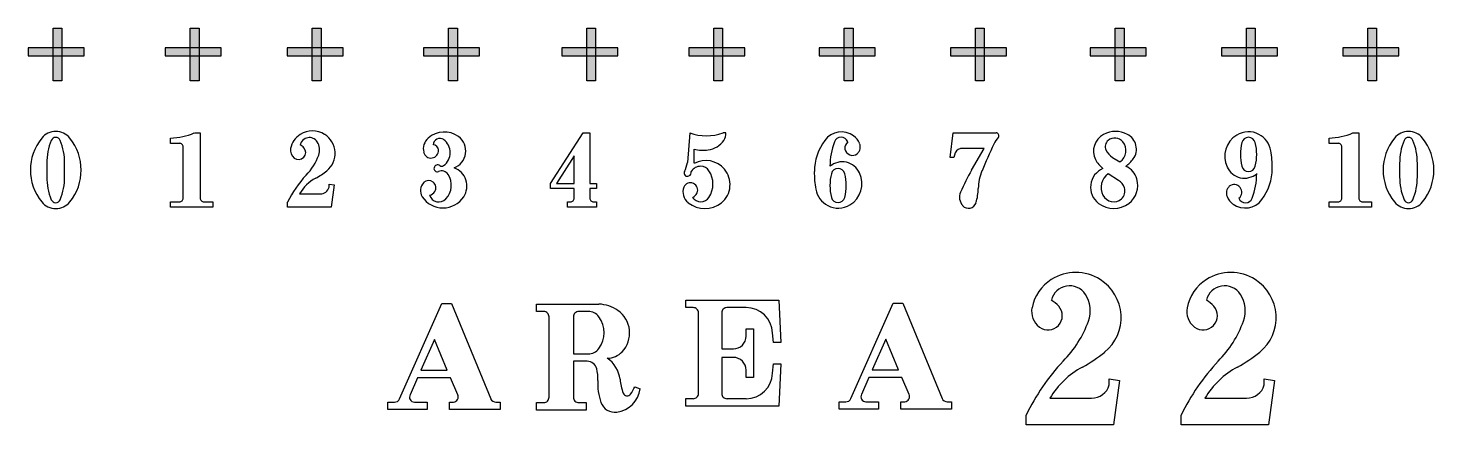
# Model space of a CAD drawing. Extents: x -30826 to 38793, y -30114 to 48793.
# Drawn here: x 17987 to 37897, y -10992 to -5374 of the extents above; entities that cross this region are included whole.
import ezdxf

# ---------------------------------------------------------------- set-up
doc = ezdxf.new("R2010")
doc.units = 13
doc.layers.add('APS_GEOMETRY', color=7, linetype='Continuous')
pattern_1 = [(0, (53299.803, 22505.697), (0, 8.4670712), [6.15787, -2.3092012]), (90, (53299.803, 22505.697), (-8.4670712, 5e-16), [6.15787, -2.3092012])]
pattern_2 = [(0, (55243.534, 22505.697), (0, 8.4670712), [6.15787, -2.3092012]), (90, (55243.534, 22505.697), (-8.4670712, 5e-16), [6.15787, -2.3092012])]
pattern_3 = [(0, (56970.486, 22505.697), (0, 8.4670712), [6.15787, -2.3092012]), (90, (56970.486, 22505.697), (-8.4670712, 5e-16), [6.15787, -2.3092012])]
pattern_4 = [(0, (58902.442, 22505.697), (0, 8.4670712), [6.15787, -2.3092012]), (90, (58902.442, 22505.697), (-8.4670712, 5e-16), [6.15787, -2.3092012])]
pattern_5 = [(0, (60858.639, 22505.697), (0, 8.4670712), [6.15787, -2.3092012]), (90, (60858.639, 22505.697), (-8.4670712, 5e-16), [6.15787, -2.3092012])]
pattern_6 = [(0, (62657.62, 22505.697), (0, 8.4670712), [6.15787, -2.3092012]), (90, (62657.62, 22505.697), (-8.4670712, 5e-16), [6.15787, -2.3092012])]
pattern_7 = [(0, (64505.0815, 22505.697), (0, 8.4670712), [6.15787, -2.3092012]), (90, (64505.0815, 22505.697), (-8.4670712, 5e-16), [6.15787, -2.3092012])]
pattern_8 = [(0, (66364.317, 22505.697), (0, 8.4670712), [6.15787, -2.3092012]), (90, (66364.317, 22505.697), (-8.4670712, 5e-16), [6.15787, -2.3092012])]
pattern_9 = [(0, (68344.408, 22505.697), (0, 8.4670712), [6.15787, -2.3092012]), (90, (68344.408, 22505.697), (-8.4670712, 5e-16), [6.15787, -2.3092012])]
pattern_10 = [(0, (70203.643, 22505.697), (0, 8.4670712), [6.15787, -2.3092012]), (90, (70203.643, 22505.697), (-8.4670712, 5e-16), [6.15787, -2.3092012])]
pattern_11 = [(0, (71920.117, 22505.697), (0, 8.4670712), [6.15787, -2.3092012]), (90, (71920.117, 22505.697), (-8.4670712, 5e-16), [6.15787, -2.3092012])]

msp = doc.modelspace()

# ---------------------------------------------------------------- hatches: boundary and pattern name
at = {"true_color": 0xffffff}
h = msp.add_hatch(dxfattribs=at)
h.set_pattern_fill('ANGLE', scale=1.212179)
h.set_pattern_definition(pattern_1)
h.paths.add_polyline_path([(18779, -5654), (18465, -5654), (18465, -5766), (18779, -5766)])
h.paths.add_polyline_path([(18465, -5654), (18340, -5654), (18340, -5766), (18465, -5766)])
h.paths.add_polyline_path([(18340, -5654), (17987, -5654), (17987, -5766), (18340, -5766)])
h.paths.add_polyline_path([(18465, -5766), (18340, -5766), (18340, -6119), (18465, -6119)])
h.paths.add_polyline_path([(18465, -5374), (18340, -5374), (18340, -5654), (18465, -5654)])
h = msp.add_hatch(dxfattribs=at)
h.set_pattern_fill('ANGLE', scale=1.212179)
h.set_pattern_definition(pattern_1)
h.paths.add_polyline_path([(18779, -5654), (18465, -5654), (18465, -5766), (18779, -5766)])
h.paths.add_polyline_path([(18465, -5654), (18340, -5654), (18340, -5766), (18465, -5766)])
h.paths.add_polyline_path([(18340, -5654), (17987, -5654), (17987, -5766), (18340, -5766)])
h.paths.add_polyline_path([(18465, -5766), (18340, -5766), (18340, -6119), (18465, -6119)])
h.paths.add_polyline_path([(18465, -5374), (18340, -5374), (18340, -5654), (18465, -5654)])
h = msp.add_hatch(dxfattribs=at)
h.set_pattern_fill('ANGLE', scale=1.212179)
h.set_pattern_definition(pattern_2)
h.paths.add_polyline_path([(20723, -5654), (20408, -5654), (20408, -5766), (20723, -5766)])
h.paths.add_polyline_path([(20408, -5654), (20284, -5654), (20284, -5766), (20408, -5766)])
h.paths.add_polyline_path([(20284, -5654), (19930, -5654), (19930, -5766), (20284, -5766)])
h.paths.add_polyline_path([(20408, -5766), (20284, -5766), (20284, -6119), (20408, -6119)])
h.paths.add_polyline_path([(20408, -5374), (20284, -5374), (20284, -5654), (20408, -5654)])
h = msp.add_hatch(dxfattribs=at)
h.set_pattern_fill('ANGLE', scale=1.212179)
h.set_pattern_definition(pattern_2)
h.paths.add_polyline_path([(20723, -5654), (20408, -5654), (20408, -5766), (20723, -5766)])
h.paths.add_polyline_path([(20408, -5654), (20284, -5654), (20284, -5766), (20408, -5766)])
h.paths.add_polyline_path([(20284, -5654), (19930, -5654), (19930, -5766), (20284, -5766)])
h.paths.add_polyline_path([(20408, -5766), (20284, -5766), (20284, -6119), (20408, -6119)])
h.paths.add_polyline_path([(20408, -5374), (20284, -5374), (20284, -5654), (20408, -5654)])
h = msp.add_hatch(dxfattribs=at)
h.set_pattern_fill('ANGLE', scale=1.212179)
h.set_pattern_definition(pattern_3)
h.paths.add_polyline_path([(22450, -5654), (22135, -5654), (22135, -5766), (22450, -5766)])
h.paths.add_polyline_path([(22135, -5654), (22011, -5654), (22011, -5766), (22135, -5766)])
h.paths.add_polyline_path([(22011, -5654), (21657, -5654), (21657, -5766), (22011, -5766)])
h.paths.add_polyline_path([(22135, -5766), (22011, -5766), (22011, -6119), (22135, -6119)])
h.paths.add_polyline_path([(22135, -5374), (22011, -5374), (22011, -5654), (22135, -5654)])
h = msp.add_hatch(dxfattribs=at)
h.set_pattern_fill('ANGLE', scale=1.212179)
h.set_pattern_definition(pattern_3)
h.paths.add_polyline_path([(22450, -5654), (22135, -5654), (22135, -5766), (22450, -5766)])
h.paths.add_polyline_path([(22135, -5654), (22011, -5654), (22011, -5766), (22135, -5766)])
h.paths.add_polyline_path([(22011, -5654), (21657, -5654), (21657, -5766), (22011, -5766)])
h.paths.add_polyline_path([(22135, -5766), (22011, -5766), (22011, -6119), (22135, -6119)])
h.paths.add_polyline_path([(22135, -5374), (22011, -5374), (22011, -5654), (22135, -5654)])
h = msp.add_hatch(dxfattribs=at)
h.set_pattern_fill('ANGLE', scale=1.212179)
h.set_pattern_definition(pattern_4)
h.paths.add_polyline_path([(24382, -5654), (24067, -5654), (24067, -5766), (24382, -5766)])
h.paths.add_polyline_path([(24067, -5654), (23943, -5654), (23943, -5766), (24067, -5766)])
h.paths.add_polyline_path([(23943, -5654), (23589, -5654), (23589, -5766), (23943, -5766)])
h.paths.add_polyline_path([(24067, -5766), (23943, -5766), (23943, -6119), (24067, -6119)])
h.paths.add_polyline_path([(24067, -5374), (23943, -5374), (23943, -5654), (24067, -5654)])
h = msp.add_hatch(dxfattribs=at)
h.set_pattern_fill('ANGLE', scale=1.212179)
h.set_pattern_definition(pattern_4)
h.paths.add_polyline_path([(24382, -5654), (24067, -5654), (24067, -5766), (24382, -5766)])
h.paths.add_polyline_path([(24067, -5654), (23943, -5654), (23943, -5766), (24067, -5766)])
h.paths.add_polyline_path([(23943, -5654), (23589, -5654), (23589, -5766), (23943, -5766)])
h.paths.add_polyline_path([(24067, -5766), (23943, -5766), (23943, -6119), (24067, -6119)])
h.paths.add_polyline_path([(24067, -5374), (23943, -5374), (23943, -5654), (24067, -5654)])
h = msp.add_hatch(dxfattribs=at)
h.set_pattern_fill('ANGLE', scale=1.212179)
h.set_pattern_definition(pattern_5)
h.paths.add_polyline_path([(26338, -5654), (26023, -5654), (26023, -5766), (26338, -5766)])
h.paths.add_polyline_path([(26023, -5654), (25899, -5654), (25899, -5766), (26023, -5766)])
h.paths.add_polyline_path([(25899, -5654), (25546, -5654), (25546, -5766), (25899, -5766)])
h.paths.add_polyline_path([(26023, -5766), (25899, -5766), (25899, -6119), (26023, -6119)])
h.paths.add_polyline_path([(26023, -5374), (25899, -5374), (25899, -5654), (26023, -5654)])
h = msp.add_hatch(dxfattribs=at)
h.set_pattern_fill('ANGLE', scale=1.212179)
h.set_pattern_definition(pattern_5)
h.paths.add_polyline_path([(26338, -5654), (26023, -5654), (26023, -5766), (26338, -5766)])
h.paths.add_polyline_path([(26023, -5654), (25899, -5654), (25899, -5766), (26023, -5766)])
h.paths.add_polyline_path([(25899, -5654), (25546, -5654), (25546, -5766), (25899, -5766)])
h.paths.add_polyline_path([(26023, -5766), (25899, -5766), (25899, -6119), (26023, -6119)])
h.paths.add_polyline_path([(26023, -5374), (25899, -5374), (25899, -5654), (26023, -5654)])
h = msp.add_hatch(dxfattribs=at)
h.set_pattern_fill('ANGLE', scale=1.212179)
h.set_pattern_definition(pattern_6)
h.paths.add_polyline_path([(28137, -5654), (27822, -5654), (27822, -5766), (28137, -5766)])
h.paths.add_polyline_path([(27822, -5654), (27698, -5654), (27698, -5766), (27822, -5766)])
h.paths.add_polyline_path([(27698, -5654), (27345, -5654), (27345, -5766), (27698, -5766)])
h.paths.add_polyline_path([(27822, -5766), (27698, -5766), (27698, -6119), (27822, -6119)])
h.paths.add_polyline_path([(27822, -5374), (27698, -5374), (27698, -5654), (27822, -5654)])
h = msp.add_hatch(dxfattribs=at)
h.set_pattern_fill('ANGLE', scale=1.212179)
h.set_pattern_definition(pattern_6)
h.paths.add_polyline_path([(28137, -5654), (27822, -5654), (27822, -5766), (28137, -5766)])
h.paths.add_polyline_path([(27822, -5654), (27698, -5654), (27698, -5766), (27822, -5766)])
h.paths.add_polyline_path([(27698, -5654), (27345, -5654), (27345, -5766), (27698, -5766)])
h.paths.add_polyline_path([(27822, -5766), (27698, -5766), (27698, -6119), (27822, -6119)])
h.paths.add_polyline_path([(27822, -5374), (27698, -5374), (27698, -5654), (27822, -5654)])
h = msp.add_hatch(dxfattribs=at)
h.set_pattern_fill('ANGLE', scale=1.212179)
h.set_pattern_definition(pattern_7)
h.paths.add_polyline_path([(29984, -5654), (29670, -5654), (29670, -5766), (29984, -5766)])
h.paths.add_polyline_path([(29670, -5654), (29545, -5654), (29545, -5766), (29670, -5766)])
h.paths.add_polyline_path([(29545, -5654), (29192, -5654), (29192, -5766), (29545, -5766)])
h.paths.add_polyline_path([(29670, -5766), (29545, -5766), (29545, -6119), (29670, -6119)])
h.paths.add_polyline_path([(29670, -5374), (29545, -5374), (29545, -5654), (29670, -5654)])
h = msp.add_hatch(dxfattribs=at)
h.set_pattern_fill('ANGLE', scale=1.212179)
h.set_pattern_definition(pattern_7)
h.paths.add_polyline_path([(29984, -5654), (29670, -5654), (29670, -5766), (29984, -5766)])
h.paths.add_polyline_path([(29670, -5654), (29545, -5654), (29545, -5766), (29670, -5766)])
h.paths.add_polyline_path([(29545, -5654), (29192, -5654), (29192, -5766), (29545, -5766)])
h.paths.add_polyline_path([(29670, -5766), (29545, -5766), (29545, -6119), (29670, -6119)])
h.paths.add_polyline_path([(29670, -5374), (29545, -5374), (29545, -5654), (29670, -5654)])
h = msp.add_hatch(dxfattribs=at)
h.set_pattern_fill('ANGLE', scale=1.212179)
h.set_pattern_definition(pattern_8)
h.paths.add_polyline_path([(31844, -5654), (31529, -5654), (31529, -5766), (31844, -5766)])
h.paths.add_polyline_path([(31529, -5654), (31404, -5654), (31404, -5766), (31529, -5766)])
h.paths.add_polyline_path([(31404, -5654), (31051, -5654), (31051, -5766), (31404, -5766)])
h.paths.add_polyline_path([(31529, -5766), (31404, -5766), (31404, -6119), (31529, -6119)])
h.paths.add_polyline_path([(31529, -5374), (31404, -5374), (31404, -5654), (31529, -5654)])
h = msp.add_hatch(dxfattribs=at)
h.set_pattern_fill('ANGLE', scale=1.212179)
h.set_pattern_definition(pattern_8)
h.paths.add_polyline_path([(31844, -5654), (31529, -5654), (31529, -5766), (31844, -5766)])
h.paths.add_polyline_path([(31529, -5654), (31404, -5654), (31404, -5766), (31529, -5766)])
h.paths.add_polyline_path([(31404, -5654), (31051, -5654), (31051, -5766), (31404, -5766)])
h.paths.add_polyline_path([(31529, -5766), (31404, -5766), (31404, -6119), (31529, -6119)])
h.paths.add_polyline_path([(31529, -5374), (31404, -5374), (31404, -5654), (31529, -5654)])
h = msp.add_hatch(dxfattribs=at)
h.set_pattern_fill('ANGLE', scale=1.212179)
h.set_pattern_definition(pattern_9)
h.paths.add_polyline_path([(33824, -5654), (33509, -5654), (33509, -5766), (33824, -5766)])
h.paths.add_polyline_path([(33509, -5654), (33385, -5654), (33385, -5766), (33509, -5766)])
h.paths.add_polyline_path([(33385, -5654), (33031, -5654), (33031, -5766), (33385, -5766)])
h.paths.add_polyline_path([(33509, -5766), (33385, -5766), (33385, -6119), (33509, -6119)])
h.paths.add_polyline_path([(33509, -5374), (33385, -5374), (33385, -5654), (33509, -5654)])
h = msp.add_hatch(dxfattribs=at)
h.set_pattern_fill('ANGLE', scale=1.212179)
h.set_pattern_definition(pattern_9)
h.paths.add_polyline_path([(33824, -5654), (33509, -5654), (33509, -5766), (33824, -5766)])
h.paths.add_polyline_path([(33509, -5654), (33385, -5654), (33385, -5766), (33509, -5766)])
h.paths.add_polyline_path([(33385, -5654), (33031, -5654), (33031, -5766), (33385, -5766)])
h.paths.add_polyline_path([(33509, -5766), (33385, -5766), (33385, -6119), (33509, -6119)])
h.paths.add_polyline_path([(33509, -5374), (33385, -5374), (33385, -5654), (33509, -5654)])
h = msp.add_hatch(dxfattribs=at)
h.set_pattern_fill('ANGLE', scale=1.212179)
h.set_pattern_definition(pattern_10)
h.paths.add_polyline_path([(35683, -5654), (35368, -5654), (35368, -5766), (35683, -5766)])
h.paths.add_polyline_path([(35368, -5654), (35244, -5654), (35244, -5766), (35368, -5766)])
h.paths.add_polyline_path([(35244, -5654), (34891, -5654), (34891, -5766), (35244, -5766)])
h.paths.add_polyline_path([(35368, -5766), (35244, -5766), (35244, -6119), (35368, -6119)])
h.paths.add_polyline_path([(35368, -5374), (35244, -5374), (35244, -5654), (35368, -5654)])
h = msp.add_hatch(dxfattribs=at)
h.set_pattern_fill('ANGLE', scale=1.212179)
h.set_pattern_definition(pattern_10)
h.paths.add_polyline_path([(35683, -5654), (35368, -5654), (35368, -5766), (35683, -5766)])
h.paths.add_polyline_path([(35368, -5654), (35244, -5654), (35244, -5766), (35368, -5766)])
h.paths.add_polyline_path([(35244, -5654), (34891, -5654), (34891, -5766), (35244, -5766)])
h.paths.add_polyline_path([(35368, -5766), (35244, -5766), (35244, -6119), (35368, -6119)])
h.paths.add_polyline_path([(35368, -5374), (35244, -5374), (35244, -5654), (35368, -5654)])
h = msp.add_hatch(dxfattribs=at)
h.set_pattern_fill('ANGLE', scale=1.212179)
h.set_pattern_definition(pattern_11)
h.paths.add_polyline_path([(37399, -5654), (37085, -5654), (37085, -5766), (37399, -5766)])
h.paths.add_polyline_path([(37085, -5654), (36960, -5654), (36960, -5766), (37085, -5766)])
h.paths.add_polyline_path([(36960, -5654), (36607, -5654), (36607, -5766), (36960, -5766)])
h.paths.add_polyline_path([(37085, -5766), (36960, -5766), (36960, -6119), (37085, -6119)])
h.paths.add_polyline_path([(37085, -5374), (36960, -5374), (36960, -5654), (37085, -5654)])
h = msp.add_hatch(dxfattribs=at)
h.set_pattern_fill('ANGLE', scale=1.212179)
h.set_pattern_definition(pattern_11)
h.paths.add_polyline_path([(37399, -5654), (37085, -5654), (37085, -5766), (37399, -5766)])
h.paths.add_polyline_path([(37085, -5654), (36960, -5654), (36960, -5766), (37085, -5766)])
h.paths.add_polyline_path([(36960, -5654), (36607, -5654), (36607, -5766), (36960, -5766)])
h.paths.add_polyline_path([(37085, -5766), (36960, -5766), (36960, -6119), (37085, -6119)])
h.paths.add_polyline_path([(37085, -5374), (36960, -5374), (36960, -5654), (37085, -5654)])

# ---------------------------------------------------------------- linework, layer by layer
at = {"elevation": 140000000}
for points in [[(18340, -5374), (18465, -5374), (18465, -6119), (18340, -6119)], [(18340, -5374), (18465, -5374), (18465, -6119), (18340, -6119)], [(20284, -5374), (20408, -5374), (20408, -6119), (20284, -6119)], [(20284, -5374), (20408, -5374), (20408, -6119), (20284, -6119)], [(22011, -5374), (22135, -5374), (22135, -6119), (22011, -6119)], [(22011, -5374), (22135, -5374), (22135, -6119), (22011, -6119)], [(23943, -5374), (24067, -5374), (24067, -6119), (23943, -6119)], [(23943, -5374), (24067, -5374), (24067, -6119), (23943, -6119)], [(25899, -5374), (26023, -5374), (26023, -6119), (25899, -6119)], [(25899, -5374), (26023, -5374), (26023, -6119), (25899, -6119)], [(27698, -5374), (27822, -5374), (27822, -6119), (27698, -6119)], [(27698, -5374), (27822, -5374), (27822, -6119), (27698, -6119)], [(29545, -5374), (29670, -5374), (29670, -6119), (29545, -6119)], [(29545, -5374), (29670, -5374), (29670, -6119), (29545, -6119)], [(31404, -5374), (31529, -5374), (31529, -6119), (31404, -6119)], [(31404, -5374), (31529, -5374), (31529, -6119), (31404, -6119)], [(33385, -5374), (33509, -5374), (33509, -6119), (33385, -6119)], [(33385, -5374), (33509, -5374), (33509, -6119), (33385, -6119)], [(35244, -5374), (35368, -5374), (35368, -6119), (35244, -6119)], [(35244, -5374), (35368, -5374), (35368, -6119), (35244, -6119)], [(36960, -5374), (37085, -5374), (37085, -6119), (36960, -6119)], [(36960, -5374), (37085, -5374), (37085, -6119), (36960, -6119)], [(17987, -5766), (18779, -5766), (18779, -5654), (17987, -5654)], [(17987, -5766), (18779, -5766), (18779, -5654), (17987, -5654)], [(19930, -5766), (20723, -5766), (20723, -5654), (19930, -5654)], [(19930, -5766), (20723, -5766), (20723, -5654), (19930, -5654)], [(21657, -5766), (22450, -5766), (22450, -5654), (21657, -5654)], [(21657, -5766), (22450, -5766), (22450, -5654), (21657, -5654)], [(23589, -5766), (24382, -5766), (24382, -5654), (23589, -5654)], [(23589, -5766), (24382, -5766), (24382, -5654), (23589, -5654)], [(25546, -5766), (26338, -5766), (26338, -5654), (25546, -5654)], [(25546, -5766), (26338, -5766), (26338, -5654), (25546, -5654)], [(27345, -5766), (28137, -5766), (28137, -5654), (27345, -5654)], [(27345, -5766), (28137, -5766), (28137, -5654), (27345, -5654)], [(29192, -5766), (29984, -5766), (29984, -5654), (29192, -5654)], [(29192, -5766), (29984, -5766), (29984, -5654), (29192, -5654)], [(31051, -5766), (31844, -5766), (31844, -5654), (31051, -5654)], [(31051, -5766), (31844, -5766), (31844, -5654), (31051, -5654)], [(33031, -5766), (33824, -5766), (33824, -5654), (33031, -5654)], [(33031, -5766), (33824, -5766), (33824, -5654), (33031, -5654)], [(34891, -5766), (35683, -5766), (35683, -5654), (34891, -5654)], [(34891, -5766), (35683, -5766), (35683, -5654), (34891, -5654)], [(36607, -5766), (37399, -5766), (37399, -5654), (36607, -5654)], [(36607, -5766), (37399, -5766), (37399, -5654), (36607, -5654)]]:
    msp.add_lwpolyline(points, close=True, dxfattribs=at)
at = {"layer": 'APS_GEOMETRY', "ltscale": 1000}
for p, q in [((20005, -7006, 140000000), (20005, -6932, 140000000)), ((20341, -6859, 140000000), (20425, -6859, 140000000)), ((20425, -6859, 140000000), (20425, -7783, 140000000)), ((25385, -7573, 140000000), (25847, -6859, 140000000)), ((25847, -6859, 140000000), (25942, -6859, 140000000)), ((25942, -6859, 140000000), (25942, -7573, 140000000)), ((27357, -6859, 140000000), (27325, -7279, 140000000)), ((27871, -6859, 140000000), (27829, -6859, 140000000)), ((31045, -7205, 140000000), (31087, -6859, 140000000)), ((31087, -6859, 140000000), (31696, -6859, 140000000)), ((36415, -7006, 140000000), (36415, -6932, 140000000)), ((36751, -6859, 140000000), (36835, -6859, 140000000)), ((36835, -6859, 140000000), (36835, -7783, 140000000)), ((20131, -7006, 140000000), (20005, -7006, 140000000)), ((20183, -7783, 140000000), (20183, -7058, 140000000)), ((27420, -7289, 140000000), (27420, -7090, 140000000)), ((31118, -7142, 140000000), (31097, -7205, 140000000)), ((31528, -7079, 140000000), (31223, -7079, 140000000)), ((31349, -7384, 140000000), (31528, -7079, 140000000)), ((36541, -7006, 140000000), (36415, -7006, 140000000)), ((36594, -7783, 140000000), (36594, -7058, 140000000)), ((18252, -7289, 140000000), (18252, -7478, 140000000)), ((18504, -7478, 140000000), (18504, -7289, 140000000)), ((25721, -7184, 140000000), (25469, -7573, 140000000)), ((25721, -7573, 140000000), (25721, -7184, 140000000)), ((31097, -7205, 140000000), (31045, -7205, 140000000)), ((33346, -7205, 210000000), (33451, -7268, 210000000)), ((37412, -7289, 140000000), (37412, -7478, 140000000)), ((37664, -7478, 140000000), (37664, -7289, 140000000)), ((33430, -7531, 210000000), (33283, -7436, 210000000)), ((21830, -7720, 140000000), (22124, -7720, 140000000)), ((22250, -7625, 140000000), (22250, -7583, 140000000)), ((22250, -7583, 140000000), (22323, -7594, 140000000)), ((22323, -7594, 140000000), (22281, -7909, 140000000)), ((25385, -7646, 140000000), (25385, -7573, 140000000)), ((25721, -7646, 140000000), (25385, -7646, 140000000)), ((25469, -7573, 140000000), (25721, -7573, 140000000)), ((25721, -7783, 140000000), (25721, -7646, 140000000)), ((25942, -7573, 140000000), (26036, -7573, 140000000)), ((26036, -7646, 140000000), (25942, -7646, 140000000)), ((25942, -7646, 140000000), (25942, -7783, 140000000)), ((26036, -7573, 140000000), (26036, -7646, 140000000)), ((20005, -7909, 140000000), (20005, -7835, 140000000)), ((20005, -7835, 140000000), (20131, -7835, 140000000)), ((20603, -7909, 140000000), (20005, -7909, 140000000)), ((20477, -7835, 140000000), (20603, -7835, 140000000)), ((20603, -7835, 140000000), (20603, -7909, 140000000)), ((21662, -7909, 140000000), (21661, -7841, 140000000)), ((22281, -7909, 140000000), (21662, -7909, 140000000)), ((25627, -7909, 140000000), (25627, -7835, 140000000)), ((25627, -7835, 140000000), (25669, -7835, 140000000)), ((26036, -7909, 140000000), (25627, -7909, 140000000)), ((25994, -7835, 140000000), (26036, -7835, 140000000)), ((26036, -7835, 140000000), (26036, -7909, 140000000)), ((36415, -7909, 140000000), (36415, -7835, 140000000)), ((36415, -7835, 140000000), (36541, -7835, 140000000)), ((37014, -7909, 140000000), (36415, -7909, 140000000)), ((36888, -7835, 140000000), (37014, -7835, 140000000)), ((37014, -7835, 140000000), (37014, -7909, 140000000)), ((23248, -10625, -60000000), (23848, -9275, -60000000)), ((23848, -9275, -60000000), (23983, -9275, -60000000)), ((23983, -9275, -60000000), (24538, -10625, -60000000)), ((25185, -9387, 40000000), (25185, -9282, 40000000)), ((25185, -9282, 40000000), (26070, -9282, 40000000)), ((27300, -9331, -60000000), (27300, -9226, -60000000)), ((27300, -9226, -60000000), (28620, -9226, -60000000)), ((27405, -9331, -60000000), (27300, -9331, -60000000)), ((28155, -9331, -60000000), (27885, -9331, -60000000)), ((28620, -9226, -60000000), (28650, -9826, -60000000)), ((29641, -10620, -60000000), (30241, -9270, -60000000)), ((30241, -9270, -60000000), (30376, -9270, -60000000)), ((30376, -9270, -60000000), (30931, -10620, -60000000)), ((25290, -9387, 40000000), (25185, -9387, 40000000)), ((25365, -10602, 40000000), (25365, -9462, 40000000)), ((25710, -9462, 40000000), (25710, -9987, 40000000)), ((25920, -9387, 40000000), (25785, -9387, 40000000)), ((27480, -10546, -60000000), (27480, -9406, -60000000)), ((27810, -9406, -60000000), (27810, -9916, -60000000)), ((28155, -9736, -60000000), (28155, -9631, -60000000)), ((28155, -9631, -60000000), (28260, -9631, -60000000)), ((28260, -9631, -60000000), (28260, -10321, -60000000)), ((28545, -9826, -60000000), (28530, -9691, -60000000)), ((23743, -9785, -60000000), (23548, -10220, -60000000)), ((23923, -10220, -60000000), (23743, -9785, -60000000)), ((27810, -9916, -60000000), (27975, -9916, -60000000)), ((28650, -9826, -60000000), (28545, -9826, -60000000)), ((30136, -9780, -60000000), (29941, -10215, -60000000)), ((30316, -10215, -60000000), (30136, -9780, -60000000)), ((25710, -9987, 40000000), (25920, -9987, 40000000)), ((25905, -10092, 40000000), (25710, -10092, 40000000)), ((25710, -10092, 40000000), (25710, -10602, 40000000)), ((27975, -10036, -60000000), (27810, -10036, -60000000)), ((27810, -10036, -60000000), (27810, -10546, -60000000)), ((28530, -10261, -60000000), (28545, -10126, -60000000)), ((28545, -10126, -60000000), (28650, -10126, -60000000)), ((28650, -10126, -60000000), (28620, -10726, -60000000)), ((23503, -10325, -60000000), (23398, -10565, -60000000)), ((23968, -10325, -60000000), (23503, -10325, -60000000)), ((23548, -10220, -60000000), (23923, -10220, -60000000)), ((24073, -10565, -60000000), (23968, -10325, -60000000)), ((28155, -10321, -60000000), (28155, -10216, -60000000)), ((28260, -10321, -60000000), (28155, -10321, -60000000)), ((29896, -10320, -60000000), (29791, -10560, -60000000)), ((30361, -10320, -60000000), (29896, -10320, -60000000)), ((29941, -10215, -60000000), (30316, -10215, -60000000)), ((30466, -10560, -60000000), (30361, -10320, -60000000)), ((33297, -10425, -240000000), (33297, -10341, -240000000)), ((33297, -10341, -240000000), (33444, -10362, -240000000)), ((35493, -10425, -240000000), (35493, -10341, -240000000)), ((35493, -10341, -240000000), (35640, -10362, -240000000)), ((26580, -10452, 40000000), (26655, -10482, 40000000)), ((33444, -10362, -240000000), (33360, -10992, -240000000)), ((35640, -10362, -240000000), (35556, -10992, -240000000)), ((23083, -10775, -60000000), (23083, -10670, -60000000)), ((23083, -10670, -60000000), (23173, -10670, -60000000)), ((23458, -10670, -60000000), (23638, -10670, -60000000)), ((23638, -10670, -60000000), (23638, -10775, -60000000)), ((23953, -10775, -60000000), (23953, -10670, -60000000)), ((23953, -10670, -60000000), (24013, -10670, -60000000)), ((24613, -10670, -60000000), (24673, -10670, -60000000)), ((24673, -10670, -60000000), (24673, -10775, -60000000)), ((25185, -10782, 40000000), (25185, -10677, 40000000)), ((25185, -10677, 40000000), (25290, -10677, 40000000)), ((25785, -10677, 40000000), (25890, -10677, 40000000)), ((25890, -10677, 40000000), (25890, -10782, 40000000)), ((27300, -10726, -60000000), (27300, -10621, -60000000)), ((27300, -10621, -60000000), (27405, -10621, -60000000)), ((28620, -10726, -60000000), (27300, -10726, -60000000)), ((27885, -10621, -60000000), (28155, -10621, -60000000)), ((29476, -10770, -60000000), (29476, -10665, -60000000)), ((29476, -10665, -60000000), (29566, -10665, -60000000)), ((29851, -10665, -60000000), (30031, -10665, -60000000)), ((30031, -10665, -60000000), (30031, -10770, -60000000)), ((30346, -10770, -60000000), (30346, -10665, -60000000)), ((30346, -10665, -60000000), (30406, -10665, -60000000)), ((31006, -10665, -60000000), (31066, -10665, -60000000)), ((31066, -10665, -60000000), (31066, -10770, -60000000)), ((32457, -10614, -240000000), (33045, -10614, -240000000)), ((34653, -10614, -240000000), (35241, -10614, -240000000)), ((23638, -10775, -60000000), (23083, -10775, -60000000)), ((24673, -10775, -60000000), (23953, -10775, -60000000)), ((25890, -10782, 40000000), (25185, -10782, 40000000)), ((30031, -10770, -60000000), (29476, -10770, -60000000)), ((31066, -10770, -60000000), (30346, -10770, -60000000)), ((32121, -10992, -240000000), (32121, -10857, -240000000)), ((34317, -10992, -240000000), (34317, -10857, -240000000)), ((33360, -10992, -240000000), (32121, -10992, -240000000)), ((35556, -10992, -240000000), (34317, -10992, -240000000))]:
    msp.add_line(p, q, dxfattribs=at)
for centre, radius, start, end in [((18736, -7384, 140000000), 717, 140.978, 219.022), ((18378, -7096, 140000000), 258, 39.4246, 140.5742), ((19070, -7279, 140000000), 818, 157.3554, 180.7336), ((18378, -6990, 140000000), 68.1, 22.4033, 157.5972), ((17686, -7279, 140000000), 818, 359.2637, 22.6421), ((18021, -7384, 140000000), 717, 320.9786, 39.0222), ((19980, -6014, 140000000), 918, 271.5435, 293.1341), ((22005, -7139, 140000000), 308, 122.4778, 168.7585), ((22013, -7152, 140000000), 323, 57.5159, 122.4861), ((21970, -7057, 140000000), 133, 32.8971, 166.8312), ((22017, -7148, 140000000), 318, 309.2954, 57.7117), ((23788, -7085, 140000000), 204, 131.6561, 193.2898), ((23880, -7187, 140000000), 342, 53.7708, 131.8132), ((23818, -7027, 140000000), 92.1, 53.456, 179.6753), ((23736, -7137, 140000000), 229, 306.5093, 53.4905), ((23933, -7115, 140000000), 253, 290.0746, 53.6638), ((27593, -6164, 140000000), 734, 251.2211, 288.7777), ((27582, -6794, 140000000), 308, 276.8946, 326.626), ((27684, -6860, 140000000), 187, 326.281, 0.3156), ((29879, -7412, 140000000), 756, 143.6671, 179.4651), ((29506, -7140, 140000000), 295, 54.2129, 143.2789), ((29500, -7020, 140000000), 101, 20.5623, 159.436), ((29528, -7107, 140000000), 256, 23.4103, 53.9084), ((32028, -7190, 140000000), 403, 138.2047, 154.4181), ((31699, -6896, 140000000), 37.9, 318.3432, 94.7888), ((33343, -7117, 210000000), 268, 117.5391, 206.6032), ((33388, -7203, 210000000), 365, 62.5665, 117.4358), ((33354, -7052, 210000000), 113, 128.7858, 205.224), ((33377, -7081, 210000000), 150, 39.7575, 128.8194), ((33448, -7089, 210000000), 236, 324.5354, 62.7195), ((35292, -7192, 210000000), 357, 121.7716, 204.5865), ((35271, -7157, 210000000), 315, 61.9351, 121.8855), ((35272, -7018, 210000000), 97.5, 14.1252, 165.8748), ((35272, -7162, 210000000), 319, 9.4445, 62.6087), ((36390, -6014, 140000000), 918, 271.5435, 293.1341), ((37895, -7384, 140000000), 717, 140.978, 219.022), ((37538, -7096, 140000000), 258, 39.4246, 140.5742), ((38230, -7279, 140000000), 818, 157.3554, 180.7336), ((37538, -6990, 140000000), 68.1, 22.4033, 157.5972), ((36845, -7279, 140000000), 818, 359.2637, 22.6421), ((37180, -7384, 140000000), 717, 320.9786, 39.0222), ((20131, -7058, 140000000), 52.2, 359.7005, 90.3046), ((21841, -7105, 140000000), 139, 169.3831, 232.6883), ((21817, -7135, 140000000), 101, 232.83, 41.4123), ((21746, -7198, 140000000), 196, 41.4311, 61.2341), ((21903, -7100, 140000000), 212, 339.7593, 32.9212), ((23693, -7107, 140000000), 107, 193.2578, 3.8034), ((23721, -7105, 140000000), 78.6, 3.5851, 86.4052), ((27550, -6523, 140000000), 581, 257.0875, 276.8888), ((30367, -7338, 140000000), 1024, 159.7935, 179.5949), ((29663, -7069, 140000000), 108, 129.0946, 309.0946), ((29642, -7057, 140000000), 131, 312.9406, 22.8714), ((29663, -7069, 140000000), 108, 309.0946410001935, 309.0946429999776), ((31213, -7181, 140000000), 103, 84.3647, 157.5628), ((37580, -9872, 140000000), 6568, 154.2316, 157.8405), ((33470, -6998, 210000000), 241, 204.9714, 239.0062), ((33342, -7107, 210000000), 194, 303.9833, 39.1627), ((35834, -7162, 210000000), 677, 165.6392, 194.3612), ((34711, -7162, 210000000), 677, 345.639, 14.361), ((34267, -7347, 210000000), 1341, 359.354, 10.1733), ((36541, -7058, 140000000), 52.2, 359.7005, 90.3046), ((21378, -6915, 140000000), 769, 315.223, 340.3853), ((23781, -7362, 140000000), 46.2, 167.7312, 292.6446), ((23788, -7363, 140000000), 53.1, 52.8446, 168.2719), ((23846, -7285, 140000000), 44, 233.3907, 306.5921), ((23924, -7612, 140000000), 277, 327.1248, 69.7475), ((26943, -7221, 140000000), 386, 331.663, 351.464), ((27512, -7490, 140000000), 159, 89.1721, 147.4334), ((27583, -7597, 140000000), 348, 39.9377, 117.9798), ((27511, -7474, 140000000), 143, 33.9535, 88.824), ((29517, -7538, 140000000), 270, 24.551, 130.0882), ((29458, -7460, 140000000), 97.5, 14.1267, 165.8733), ((33322, -7628, 210000000), 288, 112.9442, 232.5058), ((33439, -7064, 210000000), 376, 207.2247, 232.3882), ((33256, -6947, 210000000), 474, 305.9917, 324.0003), ((33428, -7584, 210000000), 274, 15.6984, 67.149), ((35214, -7229, 210000000), 270, 204.551, 310.0882), ((35272, -7307, 210000000), 97.5, 194.1267, 345.8733), ((34852, -7355, 210000000), 756, 323.6671, 359.4651), ((19070, -7489, 140000000), 818, 179.2651, 202.6435), ((17686, -7489, 140000000), 818, 337.3554, 0.7336), ((23029, -8496, 140000000), 1517, 136.7663, 154.4031), ((22350, -8033, 140000000), 607, 118.4204, 148.9166), ((21585, -6615, 140000000), 1004, 298.2781, 309.0976), ((23702, -7675, 140000000), 159, 134.9731, 213.0136), ((23660, -7634, 140000000), 102, 327.9947, 134.6889), ((23842, -7507, 140000000), 112, 33.0769, 112.7216), ((23700, -7600, 140000000), 281, 316.5861, 33.022), ((27367, -7668, 140000000), 103, 336.5804, 155.4953), ((27324, -7427, 140000000), 46.4, 151.4036, 298.5935), ((27317, -7414, 140000000), 61.5, 298.4677, 8.4017), ((27342, -7583, 140000000), 344, 326.6842, 33.3155), ((27595, -7589, 140000000), 334, 309.6171, 40.2247), ((30463, -7420, 140000000), 1341, 179.354, 190.1733), ((30020, -7604, 140000000), 677, 165.639, 194.361), ((28897, -7604, 140000000), 677, 345.6392, 14.3612), ((29439, -7574, 140000000), 357, 301.7716, 24.5865), ((33769, -8790, 140000000), 2798, 149.8265, 157.0423), ((32131, -7658, 140000000), 687, 157.4358, 179.0267), ((33424, -7631, 210000000), 241, 125.8127, 207.0465), ((33317, -7707, 210000000), 209, 19.8865, 57.4435), ((33379, -7598, 210000000), 325, 307.4235, 15.7082), ((34364, -7428, 210000000), 1024, 339.7935, 359.5949), ((38230, -7489, 140000000), 818, 179.2651, 202.6435), ((36845, -7489, 140000000), 818, 337.3554, 0.7336), ((22128, -7595, 140000000), 125, 267.8483, 345.8915), ((23862, -7571, 140000000), 350, 212.9674, 327.0321), ((23646, -7625, 140000000), 119, 283.2657, 327.8129), ((23804, -7698, 140000000), 138, 198.0954, 316.2961), ((27453, -7693, 140000000), 192, 159.3478, 232.545), ((27333, -7643, 140000000), 145, 297.1011, 332.8989), ((29458, -7604, 140000000), 319, 189.4445, 242.6087), ((31356, -7768, 140000000), 178, 156.9767, 221.9468), ((30640, -7621, 140000000), 805, 343.8223, 358.2399), ((33362, -7662, 210000000), 171, 207.3768, 310.0025), ((33380, -7684, 210000000), 142, 310.1014, 20.0305), ((35089, -7710, 210000000), 131, 132.9406, 202.8714), ((35202, -7659, 210000000), 256, 203.4103, 233.9084), ((35068, -7698, 210000000), 108, 309.0946, 129.0946), ((18378, -7671, 140000000), 258, 219.4241, 320.5759), ((18378, -7778, 140000000), 68.1, 202.4119, 337.5881), ((20131, -7783, 140000000), 52.2, 269.6962, 0.3038), ((20477, -7783, 140000000), 52.2, 179.7005, 270.3046), ((25669, -7783, 140000000), 52.2, 269.6962, 0.3038), ((25994, -7783, 140000000), 52.2, 179.7005, 270.3046), ((27572, -7546, 140000000), 382, 231.782, 308.2179), ((27514, -7695, 140000000), 139, 213.6642, 326.3321), ((29460, -7609, 140000000), 315, 241.9351, 301.8855), ((29458, -7748, 140000000), 97.5, 194.1252, 345.8748), ((31306, -7815, 140000000), 111, 221.393, 343.6587), ((33362, -7575, 210000000), 354, 232.5892, 307.4089), ((35225, -7626, 210000000), 295, 234.2129, 323.2789), ((35230, -7746, 210000000), 101, 200.5623, 339.436), ((36541, -7783, 140000000), 52.2, 269.6962, 0.3038), ((36887, -7783, 140000000), 52.2, 179.7005, 270.3046), ((37538, -7671, 140000000), 258, 219.4241, 320.5759), ((37538, -7778, 140000000), 68.1, 202.4119, 337.5881), ((32809, -9453, -240000000), 615, 122.4778, 168.7585), ((32825, -9479, -240000000), 645, 57.5159, 122.4861), ((32832, -9472, -240000000), 635, 309.2954, 57.7117), ((35005, -9453, -240000000), 615, 122.4778, 168.7585), ((35021, -9479, -240000000), 645, 57.5159, 122.4861), ((35028, -9472, -240000000), 635, 309.2954, 57.7117), ((32738, -9289, -240000000), 266, 32.8971, 166.8312), ((32605, -9375, -240000000), 425, 339.7593, 32.9212), ((34934, -9289, -240000000), 266, 32.8971, 166.8312), ((34801, -9375, -240000000), 425, 339.7593, 32.9212), ((26049, -9794, 40000000), 512, 55.4326, 87.6997), ((27406, -9406, -60000000), 74.6, 359.7005, 90.3046), ((27885, -9406, -60000000), 74.6, 89.7005, 180.3046), ((28155, -9707, -60000000), 376, 2.4111, 89.9279), ((32479, -9385, -240000000), 279, 169.3831, 232.6883), ((32432, -9446, -240000000), 202, 232.83, 41.4123), ((32290, -9571, -240000000), 391, 41.4311, 61.2341), ((34675, -9385, -240000000), 279, 169.3831, 232.6883), ((34628, -9446, -240000000), 202, 232.83, 41.4123), ((34486, -9571, -240000000), 391, 41.4311, 61.2341), ((25290, -9462, 40000000), 74.6, 359.7005, 90.3046), ((25785, -9462, 40000000), 74.6, 89.6962, 180.3038), ((25920, -9574, 40000000), 187, 36.8542, 90.016), ((25767, -9687, 40000000), 377, 323.4016, 36.5992), ((26117, -9691, 40000000), 389, 316.7635, 54.9493), ((31555, -9006, -240000000), 1538, 315.223, 340.3853), ((33751, -9006, -240000000), 1538, 315.223, 340.3853), ((27976, -9737, -60000000), 179, 269.6976, 0.3046), ((25920, -9800, 40000000), 187, 269.9817, 323.1466), ((25906, -10230, 40000000), 138, 13.9112, 90.3447), ((26190, -9756, 40000000), 291, 270.0584, 316.3385), ((25943, -10399, 40000000), 430, 6.9601, 54.9681), ((27976, -10216, -60000000), 179, 359.6976, 90.3046), ((34857, -12168, -240000000), 3034, 136.7663, 154.4031), ((31968, -8405, -240000000), 2008, 298.2781, 309.0976), ((37053, -12168, -240000000), 3034, 136.7663, 154.4031), ((34164, -8405, -240000000), 2008, 298.2781, 309.0976), ((25527, -10327, 40000000), 529, 356.1892, 14.1987), ((27274, -10241, 40000000), 910, 186.6841, 199.3036), ((28155, -10246, -60000000), 376, 270.0732, 357.5892), ((33497, -11241, -240000000), 1214, 118.4204, 148.9166), ((35693, -11241, -240000000), 1214, 118.4204, 148.9166), ((26839, -10411, 40000000), 785, 176.4415, 199.8193), ((26274, -10431, 40000000), 384, 277.5887, 352.4102), ((26471, -10522, 40000000), 59.8, 199.3956, 324.3413), ((25996, -10188, 40000000), 641, 324.8435, 335.6627), ((27406, -10547, -60000000), 74.6, 269.6962, 0.3038), ((27885, -10547, -60000000), 74.6, 179.7005, 270.3046), ((33055, -10364, -240000000), 250, 267.8483, 345.8915), ((35251, -10364, -240000000), 250, 267.8483, 345.8915), ((23179, -10594, -60000000), 76.3, 265.999, 335.9285), ((23458, -10600, -60000000), 69.5, 149.298, 270.1958), ((24004, -10595, -60000000), 75.2, 276.7681, 23.745), ((24613, -10585, -60000000), 85.4, 208.2196, 269.8559), ((25290, -10602, 40000000), 74.6, 269.6962, 0.3038), ((25785, -10602, 40000000), 74.6, 179.7005, 270.3046), ((26296, -10606, 40000000), 208, 200.0155, 278.0566), ((29571, -10589, -60000000), 76.3, 265.999, 335.9285), ((29851, -10595, -60000000), 69.5, 149.298, 270.1958), ((30397, -10590, -60000000), 75.2, 276.7681, 23.745), ((31006, -10579, -60000000), 85.4, 208.2196, 269.8559)]:
    msp.add_arc(centre, radius, start, end, dxfattribs=at)

doc.saveas('drawing.dxf')
